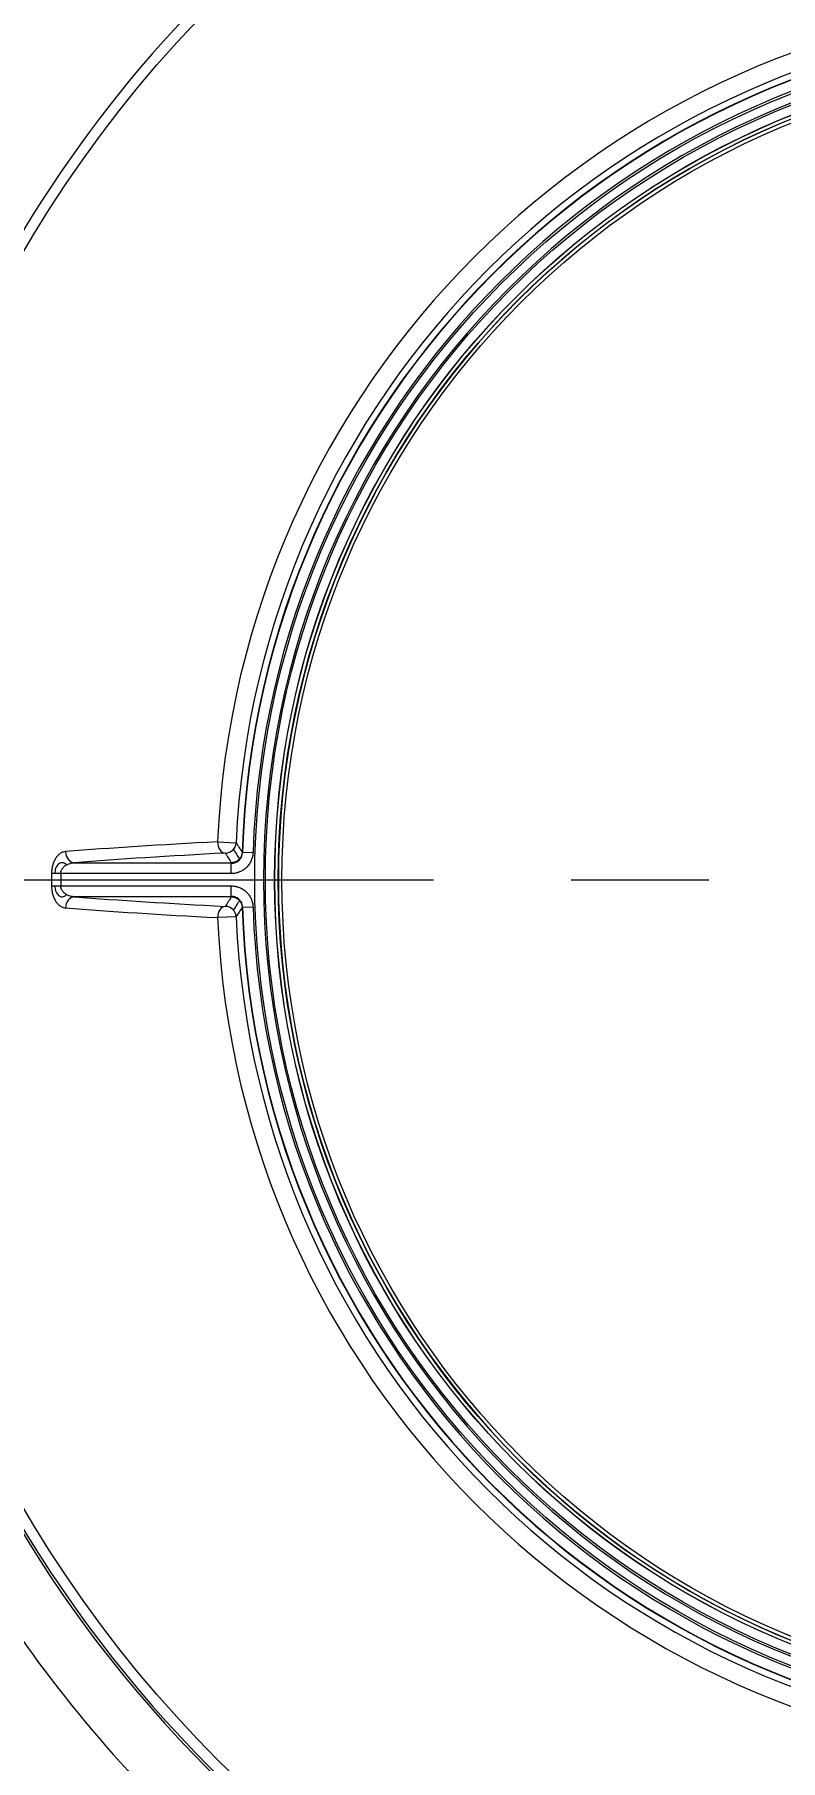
# Model space of a CAD drawing. Header units: millimetres. Extents: x 2234 to 3061, y 2092 to 2676.
# Drawn here: x 2685.7 to 2720.1, y 2274.9 to 2354.5 of the extents above; entities that cross this region are included whole.
import ezdxf

# ---------------------------------------------------------------- set-up
doc = ezdxf.new("R2010")
doc.units = ezdxf.units.MM
doc.linetypes.add('CENTER', pattern=[50.8, 31.75, -6.35, 6.35, -6.35])
for name, color, linetype, true_color in [('1', 7, 'Continuous', 0xffffff), ('20', 7, 'Continuous', 0xffffff), ('21', 7, 'Continuous', 0xffffff)]:
    doc.layers.add(name, color=color, linetype=linetype, true_color=true_color)
doc.layers.add('dim', color=82, linetype='Continuous', lineweight=9)
doc.styles.add('Capful-A', font='')
doc.styles.get('Capful-A').set_extended_font_data('Microsoft YaHei')
doc.dimstyles.new('Capful-A-2.5', dxfattribs={"dimscale": 2.5, "dimtxt": 2.5, "dimasz": 2.5, "dimexe": 1.5, "dimexo": 1, "dimgap": 1.5, "dimtad": 0, "dimdsep": 46, "dimtxsty": 'Capful-A', "dimcen": 0, "dimclrt": 2, "dimazin": 2, "dimtfac": 1, "dimtmove": 0, "dimatfit": 3, "dimfxl": 0, "dimtolj": 1, "dimtzin": 0, "dimarcsym": 0})

# ---------------------------------------------------------------- blocks, each defined once
blk = doc.blocks.new('*D39')
at = {"layer": 'Defpoints', "color": 0, "transparency": 16777216}
for p in [(2636.695, 2393.007), (2740.695, 2315.507)]:
    blk.add_point(p, dxfattribs=at)
at = {"layer": 'dim', "color": 0, "lineweight": -2, "transparency": 16777216}
blk.add_line((2741.945, 2315.507), (2752.594, 2315.507), dxfattribs=at)
at = {"layer": 'dim', "color": 2, "transparency": 16777216, "insert": (2761.586, 2315.507), "char_height": 6.25, "attachment_point": 5, "style": 'Capful-A', "bg_fill": 3, "box_fill_scale": 1.1, "bg_fill_color": 256, "bg_fill_true_color": 13158600, "bg_fill_transparency": 0}
blk.add_mtext('\\A1;77.5', dxfattribs=at)
at = {"layer": 'Defpoints', "color": 0, "transparency": 16777216}
blk.add_point((2752.594, 2315.507), dxfattribs=at)
blk = doc.blocks.new('*D40')
at = {"layer": 'Defpoints', "color": 0, "transparency": 16777216}
for p in [(2636.695, 2393.007), (2734.695, 2331.205), (2734.695, 2323.136)]:
    blk.add_point(p, dxfattribs=at)
at = {"layer": 'dim', "color": 0, "lineweight": -2, "transparency": 16777216}
blk.add_line((2734.695, 2324.385), (2734.695, 2331.205), dxfattribs=at)
at = {"layer": 'dim', "color": 2, "transparency": 16777216, "insert": (2734.695, 2336.901), "char_height": 6.25, "attachment_point": 5, "rotation": 90, "style": 'Capful-A', "bg_fill": 3, "box_fill_scale": 1.1, "bg_fill_color": 256, "bg_fill_true_color": 13158600, "bg_fill_transparency": 0}
blk.add_mtext('\\A1;98', dxfattribs=at)

msp = doc.modelspace()

# ---------------------------------------------------------------- linework, layer by layer
at = {"layer": '1', "color": 1, "linetype": 'CENTER', "lineweight": 18}
msp.add_line((2672.312, 2315.507), (2797.079, 2315.507), dxfattribs=at)
at = {"layer": '20', "color": 7, "linetype": 'Continuous', "lineweight": 18}
for radius, start, end in [(65, 76.70874, 169.22418), (65, 173.73013, 236.29588), (70.765, 177.24735, 232.7953), (65, 240.77582, 333.29126)]:
    msp.add_arc((2734.695, 2315.507), radius, start, end, dxfattribs=at)
at = {"layer": '21', "color": 7, "linetype": 'Continuous', "lineweight": 18}
for p, q in [((2694.103, 2317.252), (2694.96, 2317.216)), ((2695.237, 2316.78), (2695.739, 2316.764)), ((2686.866, 2315.792), (2686.443, 2315.794)), ((2694.736, 2315.792), (2686.866, 2315.792)), ((2687.509, 2316.294), (2694.736, 2316.294)), ((2694.736, 2315.792), (2694.736, 2316.294)), ((2686.443, 2315.22), (2686.866, 2315.223)), ((2686.866, 2315.223), (2694.736, 2315.223)), ((2694.736, 2314.721), (2694.736, 2315.223)), ((2694.736, 2314.721), (2687.509, 2314.721)), ((2695.739, 2314.25), (2695.237, 2314.234)), ((2694.96, 2313.799), (2694.103, 2313.762))]:
    msp.add_line(p, q, dxfattribs=at)
for radius in [57.383, 57.383, 38.88, 38.389, 37.96, 37.955, 37.954, 37.795, 37.623]:
    msp.add_circle((2734.695, 2315.507), radius, dxfattribs=at)
for radius, start, end in [(65, 76.70874, 169.22418), (57.886, 70.75015, 168.68839), (40.63, 92.4619, 177.5381), (39.772, 92.4619, 177.5381), (39.478, 91.84776, 178.15224), (39.461, 91.84776, 178.15224), (38.976, 91.84776, 178.15224), (38.476, 0.00563, 0), (37.789, 180, 179.99437), (65, 173.73013, 236.29588), (64.82, 173.61574, 236.41005), (48.253, 179.6591, 180.3409), (48.253, 179.6591, 180.3409), (47.83, 179.6591, 180.3409), (39.478, 181.84776, 268.15224), (39.461, 181.84776, 268.15224), (38.976, 181.84776, 268.15224), (40.63, 182.4619, 267.5381), (39.772, 182.4619, 267.5381), (57.886, 241.31161, 339.24985), (65, 240.77582, 333.29126), (57.998, 210.67738, 241.08063), (57.886, 210.55686, 241.31161), (60.72, 210.32367, 240.37492)]:
    msp.add_arc((2734.695, 2315.507), radius, start, end, dxfattribs=at)
for centre, major_axis, ratio, start_param, end_param in [((2734.695, 2315.13), (-57.384, 0), 0.052336, 5.498176, 5.69069), ((2694.458, 2317.237), (0.026, -0.502), 0.706413, 4.644968, 6.209176), ((2687.509, 2316.795), (0.039, -0.501), 0.828413, 4.625403, 6.189611), ((2734.695, 2314.631), (56.882, 0), 0.052336, 2.356584, 2.549097), ((2694.458, 2317.237), (-0.426, -0.266), 0.998098, 1.013808, 2.539893), ((2734.696, 2361.89), (0, 70.362), 0.745659, 2.26757, 2.275785), ((2734.695, 2362.191), (0, 70.061), 0.745659, 2.273624, 2.281881), ((2687.509, 2314.219), (-0.039, -0.501), 0.828413, 3.235167, 4.799375), ((2734.695, 2315.885), (57.384, 0), 0.052336, 3.734088, 3.926602), ((2734.695, 2316.383), (-56.882, 0), 0.052336, 0.592496, 0.785009), ((2694.458, 2313.777), (-0.026, -0.502), 0.706413, 3.215602, 4.77981), ((2734.695, 2269.125), (0, 70.361), 0.745658, 0.865822, 0.874037), ((2694.458, 2313.777), (0.426, -0.266), 0.998098, 0.6017, 2.127785), ((2734.695, 2268.824), (0, 70.06), 0.745658, 0.859722, 0.867978)]:
    msp.add_ellipse(centre, major_axis=major_axis, ratio=ratio, start_param=start_param, end_param=end_param, dxfattribs=at)
for points, knots in [([(2687.092, 2316.807), (2687.052, 2316.804), (2687.013, 2316.796), (2686.965, 2316.779), (2686.955, 2316.775), (2686.936, 2316.767), (2686.926, 2316.763), (2686.897, 2316.749), (2686.879, 2316.739), (2686.823, 2316.703), (2686.787, 2316.675), (2686.735, 2316.624), (2686.718, 2316.606), (2686.685, 2316.567), (2686.669, 2316.546), (2686.623, 2316.479), (2686.594, 2316.43), (2686.556, 2316.35), (2686.544, 2316.322), (2686.527, 2316.278), (2686.522, 2316.263), (2686.512, 2316.232), (2686.507, 2316.217), (2686.484, 2316.139), (2686.469, 2316.074), (2686.454, 2315.971), (2686.45, 2315.936), (2686.445, 2315.865), (2686.443, 2315.83), (2686.443, 2315.794)], [0, 0, 0, 0, 0.125, 0.125, 0.15625, 0.15625, 0.1875, 0.1875, 0.25, 0.25, 0.375, 0.375, 0.4375, 0.4375, 0.5, 0.5, 0.625, 0.625, 0.6875, 0.6875, 0.71875, 0.71875, 0.75, 0.75, 0.875, 0.875, 0.9375, 0.9375, 1, 1, 1, 1]), ([(2695.237, 2316.78), (2695.236, 2316.748), (2695.232, 2316.716), (2695.222, 2316.668), (2695.217, 2316.653), (2695.207, 2316.622), (2695.196, 2316.592), (2695.182, 2316.564), (2695.166, 2316.536), (2695.157, 2316.522), (2695.13, 2316.482), (2695.109, 2316.458), (2695.074, 2316.424), (2695.062, 2316.413), (2695.036, 2316.393), (2695.023, 2316.383), (2694.983, 2316.357), (2694.954, 2316.342), (2694.909, 2316.324), (2694.894, 2316.319), (2694.863, 2316.309), (2694.847, 2316.306), (2694.8, 2316.297), (2694.768, 2316.294), (2694.736, 2316.294)], [0, 0, 0, 0, 0.125, 0.125, 0.1875, 0.1875, 0.25, 0.3125, 0.3125, 0.375, 0.375, 0.5, 0.5, 0.5625, 0.5625, 0.625, 0.625, 0.75, 0.75, 0.8125, 0.8125, 0.875, 0.875, 1, 1, 1, 1]), ([(2695.739, 2316.764), (2695.737, 2316.699), (2695.729, 2316.635), (2695.711, 2316.556), (2695.707, 2316.541), (2695.698, 2316.51), (2695.684, 2316.464), (2695.655, 2316.389), (2695.627, 2316.332), (2695.603, 2316.29), (2695.595, 2316.276), (2695.578, 2316.249), (2695.569, 2316.235), (2695.523, 2316.169), (2695.481, 2316.12), (2695.411, 2316.052), (2695.387, 2316.031), (2695.349, 2316), (2695.336, 2315.991), (2695.31, 2315.972), (2695.296, 2315.963), (2695.229, 2315.919), (2695.172, 2315.889), (2695.097, 2315.859), (2695.082, 2315.853), (2695.052, 2315.842), (2695.036, 2315.838), (2694.99, 2315.824), (2694.958, 2315.816), (2694.864, 2315.798), (2694.801, 2315.792), (2694.736, 2315.792)], [0, 0, 0, 0, 0.125, 0.125, 0.15625, 0.15625, 0.1875, 0.25, 0.3125, 0.3125, 0.34375, 0.34375, 0.375, 0.375, 0.5, 0.5, 0.5625, 0.5625, 0.59375, 0.59375, 0.625, 0.625, 0.75, 0.75, 0.78125, 0.78125, 0.8125, 0.8125, 0.875, 0.875, 1, 1, 1, 1]), ([(2694.737, 2316.269), (2694.872, 2316.265), (2695.005, 2316.317), (2695.199, 2316.505), (2695.256, 2316.641), (2695.254, 2316.779)], [0, 0, 0, 0, 0.494189, 0.494189, 1, 1, 1, 1]), ([(2687.132, 2316.19), (2687.126, 2316.197), (2687.121, 2316.203), (2687.044, 2316.28), (2686.961, 2316.306), (2686.802, 2316.272), (2686.724, 2316.212), (2686.639, 2316.055), (2686.617, 2315.992), (2686.597, 2315.881), (2686.593, 2315.838), (2686.592, 2315.793)], [0, 0, 0, 0, 0.029141, 0.029141, 0.375601, 0.375601, 0.722061, 0.722061, 0.895291, 0.895291, 1, 1, 1, 1]), ([(2686.866, 2315.792), (2686.866, 2315.814), (2686.868, 2315.835), (2686.874, 2315.866), (2686.876, 2315.877), (2686.882, 2315.897), (2686.885, 2315.907), (2686.895, 2315.937), (2686.904, 2315.956), (2686.918, 2315.982), (2686.923, 2315.991), (2686.933, 2316.008), (2686.939, 2316.017), (2686.956, 2316.041), (2686.968, 2316.056), (2686.994, 2316.085), (2687.007, 2316.098), (2687.035, 2316.123), (2687.05, 2316.135), (2687.079, 2316.157), (2687.094, 2316.167), (2687.125, 2316.187), (2687.141, 2316.196), (2687.173, 2316.212), (2687.189, 2316.22), (2687.238, 2316.241), (2687.271, 2316.252), (2687.338, 2316.271), (2687.372, 2316.278), (2687.44, 2316.289), (2687.474, 2316.292), (2687.509, 2316.294)], [0, 0, 0, 0, 0.0625, 0.0625, 0.09375, 0.09375, 0.125, 0.125, 0.1875, 0.1875, 0.21875, 0.21875, 0.25, 0.25, 0.3125, 0.3125, 0.375, 0.375, 0.4375, 0.4375, 0.5, 0.5, 0.5625, 0.5625, 0.625, 0.625, 0.75, 0.75, 0.875, 0.875, 1, 1, 1, 1]), ([(2686.443, 2315.22), (2686.443, 2315.184), (2686.445, 2315.149), (2686.45, 2315.078), (2686.454, 2315.043), (2686.469, 2314.941), (2686.484, 2314.875), (2686.507, 2314.798), (2686.512, 2314.782), (2686.522, 2314.752), (2686.527, 2314.737), (2686.544, 2314.693), (2686.556, 2314.665), (2686.594, 2314.584), (2686.623, 2314.535), (2686.669, 2314.468), (2686.685, 2314.448), (2686.718, 2314.408), (2686.735, 2314.39), (2686.787, 2314.339), (2686.823, 2314.311), (2686.879, 2314.276), (2686.897, 2314.265), (2686.926, 2314.251), (2686.936, 2314.247), (2686.955, 2314.239), (2686.965, 2314.235), (2687.013, 2314.219), (2687.052, 2314.211), (2687.092, 2314.208)], [0, 0, 0, 0, 0.0625, 0.0625, 0.125, 0.125, 0.25, 0.25, 0.28125, 0.28125, 0.3125, 0.3125, 0.375, 0.375, 0.5, 0.5, 0.5625, 0.5625, 0.625, 0.625, 0.75, 0.75, 0.8125, 0.8125, 0.84375, 0.84375, 0.875, 0.875, 1, 1, 1, 1]), ([(2686.592, 2315.221), (2686.593, 2315.177), (2686.597, 2315.133), (2686.631, 2314.951), (2686.694, 2314.843), (2686.839, 2314.722), (2686.923, 2314.706), (2687.048, 2314.748), (2687.093, 2314.779), (2687.132, 2314.824)], [0, 0, 0, 0, 0.10508, 0.10508, 0.451363, 0.451363, 0.797647, 0.797647, 1, 1, 1, 1]), ([(2687.509, 2314.721), (2687.474, 2314.722), (2687.44, 2314.725), (2687.372, 2314.736), (2687.338, 2314.743), (2687.271, 2314.762), (2687.238, 2314.774), (2687.189, 2314.795), (2687.173, 2314.802), (2687.141, 2314.819), (2687.125, 2314.828), (2687.095, 2314.847), (2687.079, 2314.857), (2687.05, 2314.879), (2687.035, 2314.891), (2687.008, 2314.916), (2686.994, 2314.929), (2686.969, 2314.958), (2686.956, 2314.973), (2686.933, 2315.005), (2686.923, 2315.022), (2686.909, 2315.049), (2686.904, 2315.058), (2686.896, 2315.077), (2686.892, 2315.087), (2686.885, 2315.107), (2686.882, 2315.117), (2686.876, 2315.138), (2686.874, 2315.148), (2686.868, 2315.18), (2686.866, 2315.201), (2686.866, 2315.223)], [0, 0, 0, 0, 0.125, 0.125, 0.25, 0.25, 0.375, 0.375, 0.4375, 0.4375, 0.5, 0.5, 0.5625, 0.5625, 0.625, 0.625, 0.6875, 0.6875, 0.75, 0.75, 0.8125, 0.8125, 0.84375, 0.84375, 0.875, 0.875, 0.90625, 0.90625, 0.9375, 0.9375, 1, 1, 1, 1]), ([(2694.736, 2315.223), (2694.8, 2315.223), (2694.864, 2315.217), (2694.943, 2315.201), (2694.959, 2315.198), (2694.99, 2315.19), (2695.037, 2315.177), (2695.112, 2315.151), (2695.171, 2315.124), (2695.213, 2315.102), (2695.227, 2315.094), (2695.255, 2315.078), (2695.269, 2315.07), (2695.337, 2315.026), (2695.387, 2314.985), (2695.457, 2314.918), (2695.479, 2314.894), (2695.511, 2314.857), (2695.521, 2314.845), (2695.541, 2314.819), (2695.55, 2314.806), (2695.597, 2314.74), (2695.628, 2314.684), (2695.661, 2314.61), (2695.667, 2314.595), (2695.678, 2314.565), (2695.684, 2314.55), (2695.699, 2314.504), (2695.708, 2314.473), (2695.729, 2314.379), (2695.737, 2314.315), (2695.739, 2314.25)], [0, 0, 0, 0, 0.125, 0.125, 0.15625, 0.15625, 0.1875, 0.25, 0.3125, 0.3125, 0.34375, 0.34375, 0.375, 0.375, 0.5, 0.5, 0.5625, 0.5625, 0.59375, 0.59375, 0.625, 0.625, 0.75, 0.75, 0.78125, 0.78125, 0.8125, 0.8125, 0.875, 0.875, 1, 1, 1, 1]), ([(2695.254, 2314.235), (2695.256, 2314.373), (2695.199, 2314.509), (2695.005, 2314.697), (2694.872, 2314.75), (2694.736, 2314.746)], [0, 0, 0, 0, 0.505274, 0.505274, 1, 1, 1, 1]), ([(2694.736, 2314.721), (2694.768, 2314.721), (2694.8, 2314.718), (2694.848, 2314.709), (2694.863, 2314.705), (2694.894, 2314.696), (2694.924, 2314.685), (2694.954, 2314.672), (2694.982, 2314.657), (2694.996, 2314.649), (2695.037, 2314.622), (2695.062, 2314.602), (2695.097, 2314.568), (2695.108, 2314.557), (2695.129, 2314.532), (2695.139, 2314.519), (2695.167, 2314.479), (2695.182, 2314.451), (2695.202, 2314.407), (2695.207, 2314.392), (2695.218, 2314.361), (2695.222, 2314.345), (2695.232, 2314.298), (2695.236, 2314.267), (2695.237, 2314.234)], [0, 0, 0, 0, 0.125, 0.125, 0.1875, 0.1875, 0.25, 0.3125, 0.3125, 0.375, 0.375, 0.5, 0.5, 0.5625, 0.5625, 0.625, 0.625, 0.75, 0.75, 0.8125, 0.8125, 0.875, 0.875, 1, 1, 1, 1])]:
    msp.add_open_spline(points, degree=3, knots=knots, dxfattribs=at)
for points in [[(2694.96, 2317.216), (2695.052, 2317.07), (2695.144, 2316.925), (2695.237, 2316.78)], [(2695.237, 2314.234), (2695.144, 2314.089), (2695.052, 2313.944), (2694.96, 2313.799)]]:
    msp.add_open_spline(points, degree=3, dxfattribs=at)

# ---------------------------------------------------------------- next in the draw order: dimensions: what is measured, and where the dimension line sits
at = {"layer": 'dim'}
dim = msp.add_ordinate_dim(feature_location=(2740.695, 2315.507), offset=(11.899, 0), dtype=0, origin=(2636.695, 2393.007), dimstyle='Capful-A-2.5', override={"dimasz": 2, "dimexe": 0.49975, "dimexo": 0.49975, "dimgap": 0.49975}, dxfattribs=at)
dim.commit()
dim.dimension.update_dxf_attribs({"geometry": '*D39', "text_midpoint": (2761.586, 2315.507)})

# ---------------------------------------------------------------- next in the draw order: dimensions: what is measured, and where the dimension line sits
dim = msp.add_ordinate_dim(feature_location=(2734.695, 2323.136), offset=(0, 8.07), dtype=1, origin=(2636.695, 2393.007), dimstyle='Capful-A-2.5', override={"dimasz": 2, "dimexe": 0.49975, "dimexo": 0.49975, "dimgap": 0.49975}, dxfattribs=at)
dim.commit()
dim.dimension.update_dxf_attribs({"geometry": '*D40', "text_midpoint": (2734.695, 2336.901)})

doc.saveas('drawing.dxf')
